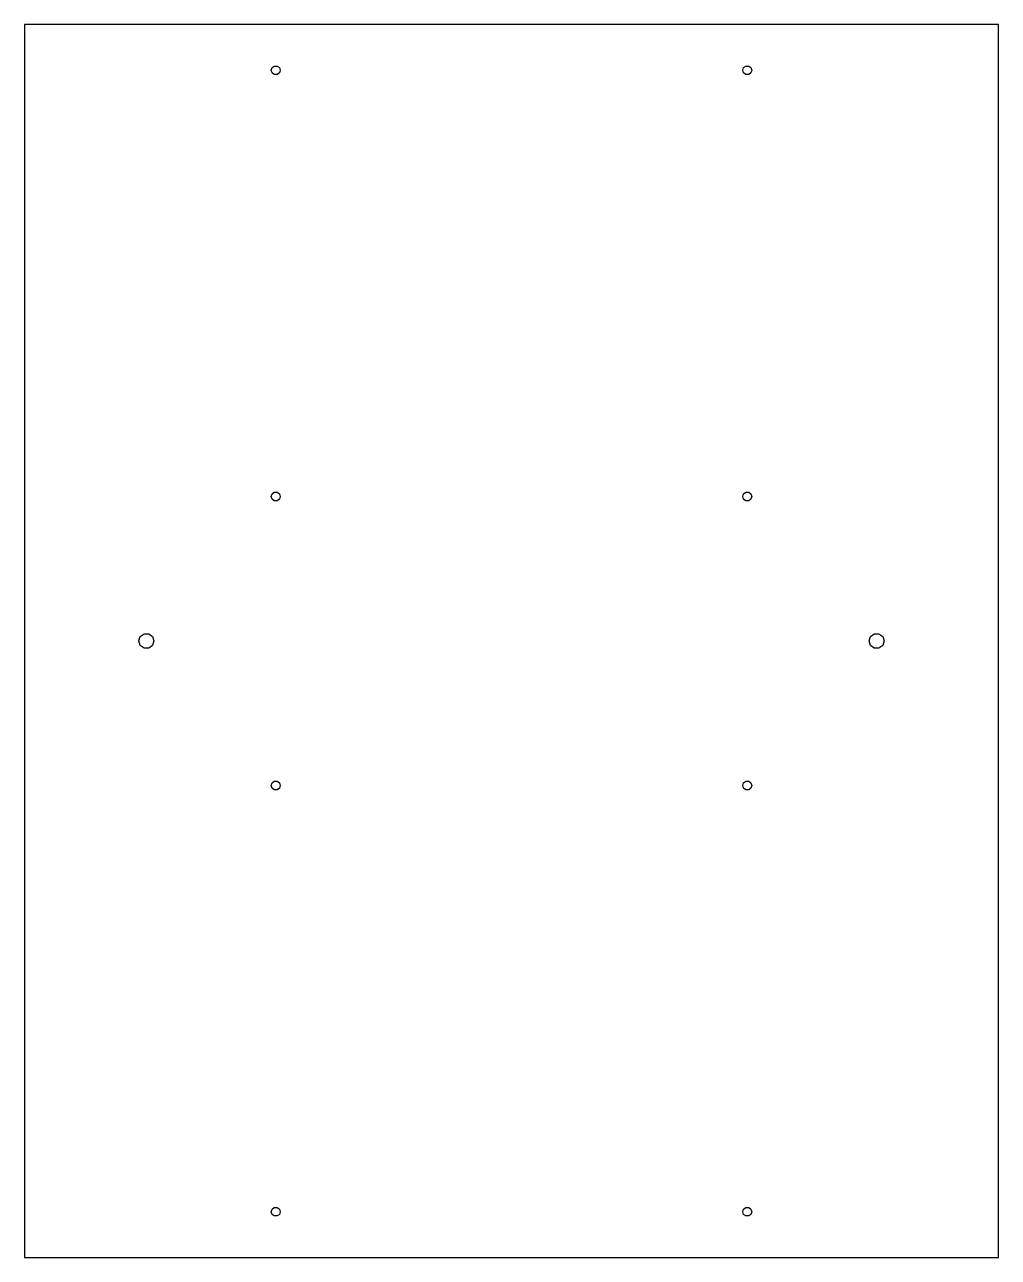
# Model space of a CAD drawing. Header units: metres. Extents: x -32 to 32, y -40.5 to 40.5.
import ezdxf

# ---------------------------------------------------------------- set-up
doc = ezdxf.new("R2010")
doc.units = ezdxf.units.M

msp = doc.modelspace()

# ---------------------------------------------------------------- linework, layer by layer
for p, q in [((32, 40.5), (-32, 40.5)), ((-32, 40.5), (-32, -40.5)), ((32, -40.5), (32, 40.5)), ((-15.7977, 37.5), (-15.7408, 37.675)), ((-15.7408, 37.325), (-15.7977, 37.5)), ((-15.7408, 37.675), (-15.592, 37.7831)), ((-15.592, 37.2169), (-15.7408, 37.325)), ((-15.592, 37.7831), (-15.408, 37.7831)), ((-15.408, 37.7831), (-15.2592, 37.675)), ((-15.2592, 37.325), (-15.408, 37.2169)), ((-15.2592, 37.675), (-15.2023, 37.5)), ((-15.2023, 37.5), (-15.2592, 37.325)), ((15.2023, 37.5), (15.2592, 37.675)), ((15.2592, 37.325), (15.2023, 37.5)), ((15.2592, 37.675), (15.408, 37.7831)), ((15.408, 37.2169), (15.2592, 37.325)), ((15.408, 37.7831), (15.592, 37.7831)), ((15.592, 37.7831), (15.7408, 37.675)), ((15.7408, 37.325), (15.592, 37.2169)), ((15.7408, 37.675), (15.7977, 37.5)), ((15.7977, 37.5), (15.7408, 37.325)), ((-15.408, 37.2169), (-15.592, 37.2169)), ((15.592, 37.2169), (15.408, 37.2169)), ((-15.7408, 9.67496), (-15.592, 9.78309)), ((-15.592, 9.78309), (-15.408, 9.78309)), ((-15.408, 9.78309), (-15.2592, 9.67496)), ((15.2592, 9.67496), (15.408, 9.78309)), ((15.408, 9.78309), (15.592, 9.78309)), ((15.592, 9.78309), (15.7408, 9.67496)), ((-15.7977, 9.5), (-15.7408, 9.67496)), ((-15.7408, 9.32504), (-15.7977, 9.5)), ((-15.592, 9.21691), (-15.7408, 9.32504)), ((-15.408, 9.21691), (-15.592, 9.21691)), ((-15.2592, 9.32504), (-15.408, 9.21691)), ((-15.2592, 9.67496), (-15.2023, 9.5)), ((-15.2023, 9.5), (-15.2592, 9.32504)), ((15.2023, 9.5), (15.2592, 9.67496)), ((15.2592, 9.32504), (15.2023, 9.5)), ((15.408, 9.21691), (15.2592, 9.32504)), ((15.592, 9.21691), (15.408, 9.21691)), ((15.7408, 9.32504), (15.592, 9.21691)), ((15.7408, 9.67496), (15.7977, 9.5)), ((15.7977, 9.5), (15.7408, 9.32504)), ((-24.5, 0), (-24.4045, 0.293892)), ((-24.4045, -0.293892), (-24.5, 0)), ((-24.4045, 0.293892), (-24.1545, 0.475528)), ((-24.1545, 0.475528), (-23.8455, 0.475528)), ((-23.8455, 0.475528), (-23.5955, 0.293892)), ((-23.5955, 0.293892), (-23.5, 0)), ((-23.5, 0), (-23.5955, -0.293892)), ((23.5, 0), (23.5955, 0.293892)), ((23.5955, -0.293892), (23.5, 0)), ((23.5955, 0.293892), (23.8455, 0.475528)), ((23.8455, 0.475528), (24.1545, 0.475528)), ((24.1545, 0.475528), (24.4045, 0.293892)), ((24.4045, 0.293892), (24.5, 0)), ((24.5, 0), (24.4045, -0.293892)), ((-24.1545, -0.475528), (-24.4045, -0.293892)), ((-23.8455, -0.475528), (-24.1545, -0.475528)), ((-23.5955, -0.293892), (-23.8455, -0.475528)), ((23.8455, -0.475528), (23.5955, -0.293892)), ((24.1545, -0.475528), (23.8455, -0.475528)), ((24.4045, -0.293892), (24.1545, -0.475528)), ((-15.7977, -9.5), (-15.7408, -9.32504)), ((-15.7408, -9.67496), (-15.7977, -9.5)), ((-15.7408, -9.32504), (-15.592, -9.21691)), ((-15.592, -9.78309), (-15.7408, -9.67496)), ((-15.592, -9.21691), (-15.408, -9.21691)), ((-15.408, -9.21691), (-15.2592, -9.32504)), ((-15.2592, -9.67496), (-15.408, -9.78309)), ((-15.2592, -9.32504), (-15.2023, -9.5)), ((-15.2023, -9.5), (-15.2592, -9.67496)), ((15.2023, -9.5), (15.2592, -9.32504)), ((15.2592, -9.67496), (15.2023, -9.5)), ((15.2592, -9.32504), (15.408, -9.21691)), ((15.408, -9.78309), (15.2592, -9.67496)), ((15.408, -9.21691), (15.592, -9.21691)), ((15.592, -9.21691), (15.7408, -9.32504)), ((15.7408, -9.67496), (15.592, -9.78309)), ((15.7408, -9.32504), (15.7977, -9.5)), ((15.7977, -9.5), (15.7408, -9.67496)), ((-15.408, -9.78309), (-15.592, -9.78309)), ((15.592, -9.78309), (15.408, -9.78309)), ((-15.7408, -37.325), (-15.592, -37.2169)), ((-15.592, -37.2169), (-15.408, -37.2169)), ((-15.408, -37.2169), (-15.2592, -37.325)), ((15.2592, -37.325), (15.408, -37.2169)), ((15.408, -37.2169), (15.592, -37.2169)), ((15.592, -37.2169), (15.7408, -37.325)), ((-15.7977, -37.5), (-15.7408, -37.325)), ((-15.7408, -37.675), (-15.7977, -37.5)), ((-15.592, -37.7831), (-15.7408, -37.675)), ((-15.408, -37.7831), (-15.592, -37.7831)), ((-15.2592, -37.675), (-15.408, -37.7831)), ((-15.2592, -37.325), (-15.2023, -37.5)), ((-15.2023, -37.5), (-15.2592, -37.675)), ((15.2023, -37.5), (15.2592, -37.325)), ((15.2592, -37.675), (15.2023, -37.5)), ((15.408, -37.7831), (15.2592, -37.675)), ((15.592, -37.7831), (15.408, -37.7831)), ((15.7408, -37.675), (15.592, -37.7831)), ((15.7408, -37.325), (15.7977, -37.5)), ((15.7977, -37.5), (15.7408, -37.675)), ((-32, -40.5), (32, -40.5))]:
    msp.add_line(p, q)

doc.saveas('drawing.dxf')
